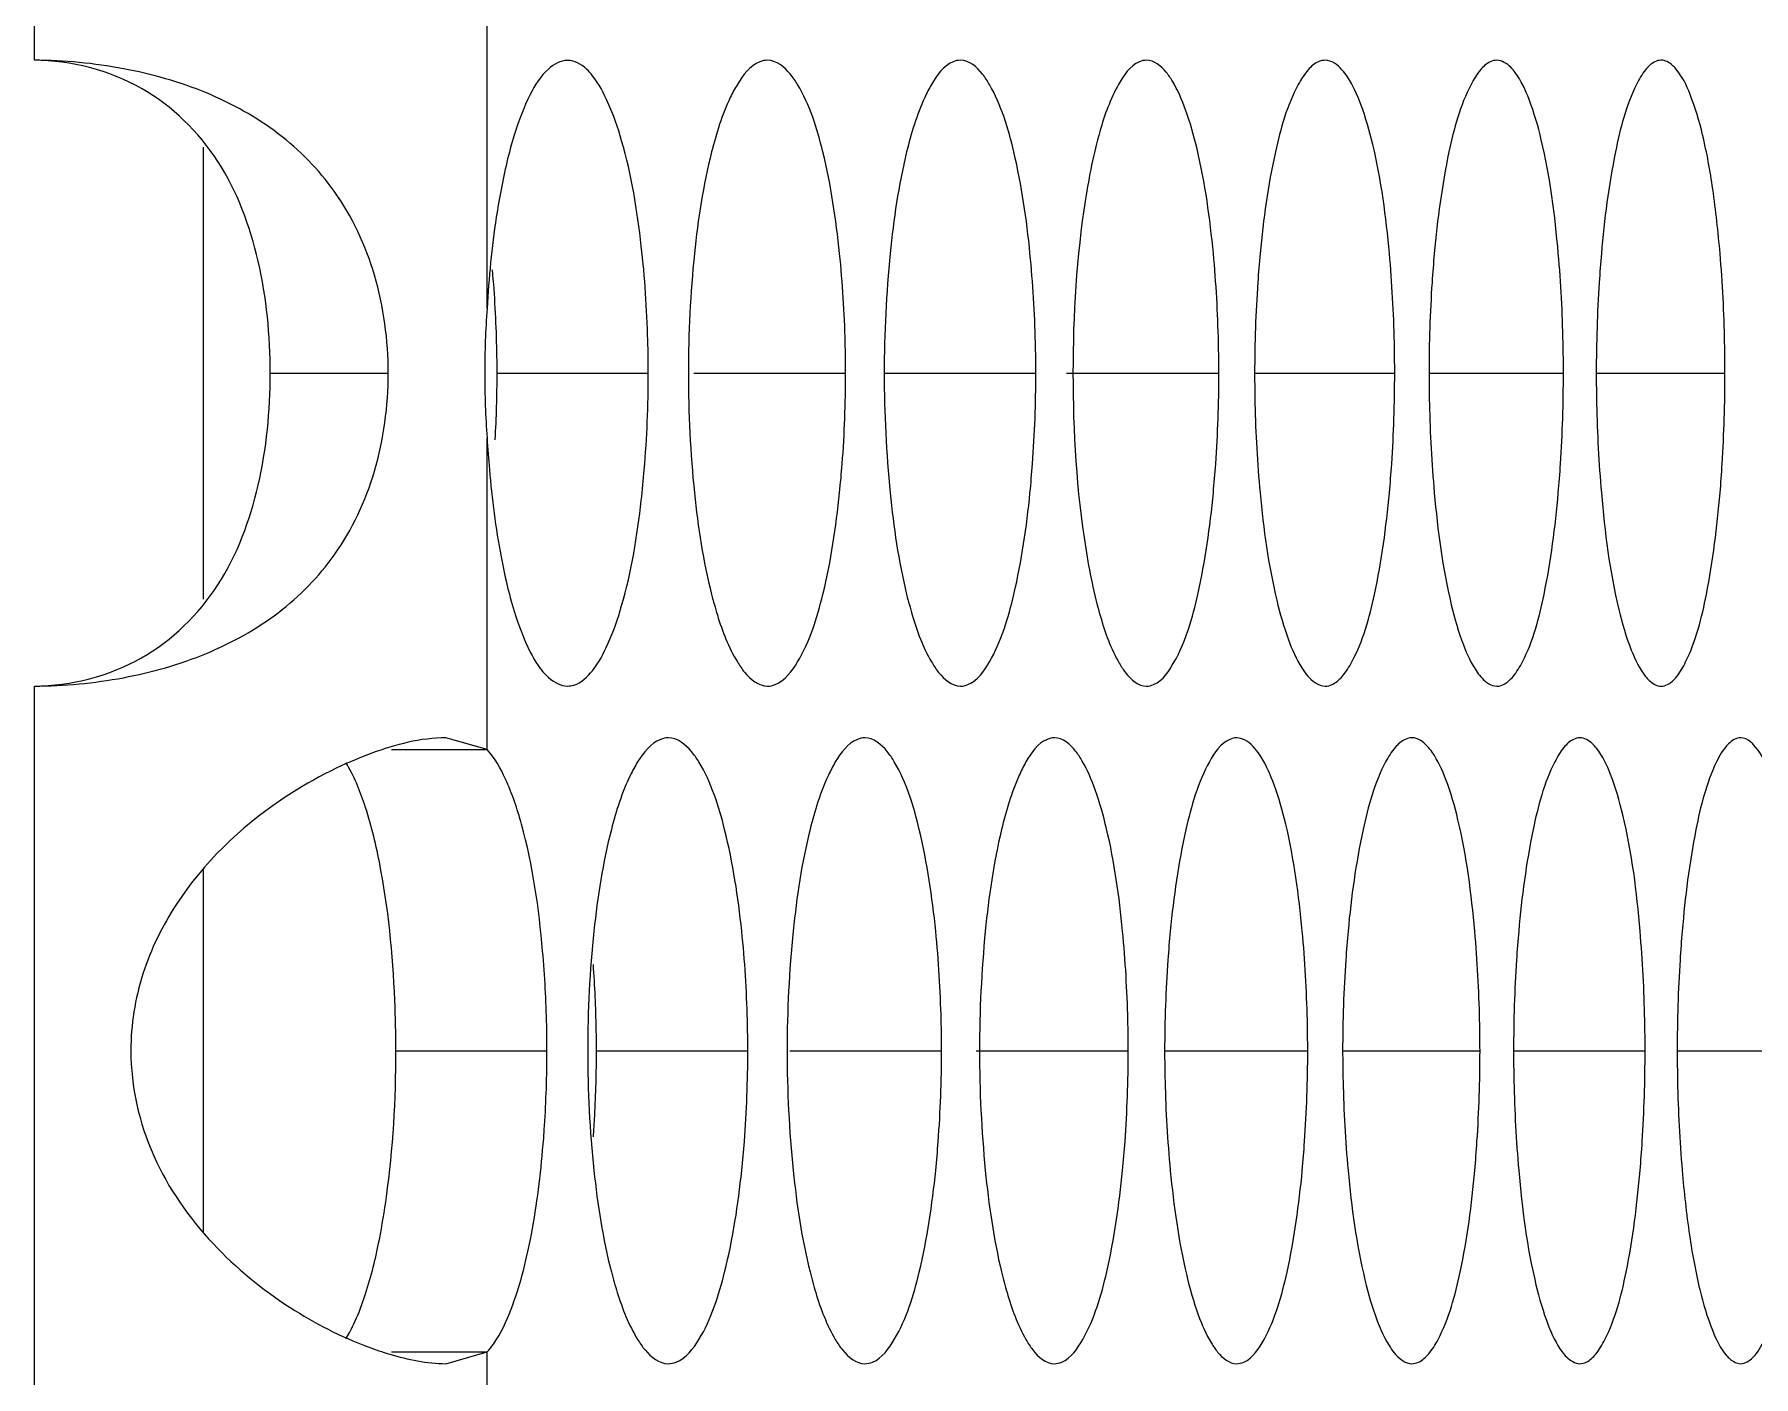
# Model space of a CAD drawing. Header units: millimetres. Extents: x 1177 to 4147, y 93 to 2194.
# Drawn here: x 2891.19 to 2907.68, y 1700.22 to 1713.08 of the extents above; entities that cross this region are included whole.
import ezdxf

# ---------------------------------------------------------------- set-up
doc = ezdxf.new("R2010")
doc.units = ezdxf.units.MM
doc.header["$LTSCALE"] = 0.1
doc.layers.get('0').update_dxf_attribs({"lineweight": 13})
doc.layers.add('标注', color=251, linetype='Continuous', lineweight=9)

msp = doc.modelspace()

# ---------------------------------------------------------------- linework, layer by layer
for p, q in [((2891.191, 1712.837), (2891.191, 1719.828)), ((2891.191, 1712.837), (2891.191, 1719.828)), ((2895.532, 1710.458), (2895.532, 1713.445)), ((2895.532, 1706.229), (2895.532, 1709.216)), ((2891.191, 1699.847), (2891.191, 1706.837)), ((2891.191, 1699.847), (2891.191, 1706.837)), ((2895.532, 1697.468), (2895.532, 1700.455))]:
    msp.add_line(p, q)
at = {"layer": '标注'}
for p, q in [((2892.81, 1712.005), (2892.81, 1707.67)), ((2893.453, 1709.837), (2894.584, 1709.837)), ((2895.628, 1709.837), (2897.078, 1709.837)), ((2897.516, 1709.837), (2898.97, 1709.837)), ((2899.337, 1709.837), (2900.794, 1709.837)), ((2901.089, 1709.837), (2902.549, 1709.837)), ((2902.892, 1709.837), (2904.235, 1709.837)), ((2904.564, 1709.837), (2905.853, 1709.837)), ((2906.168, 1709.837), (2907.402, 1709.837)), ((2895.532, 1706.229), (2895.137, 1706.342)), ((2894.616, 1706.229), (2895.532, 1706.229)), ((2892.81, 1705.08), (2892.81, 1701.604)), ((2894.658, 1703.342), (2896.106, 1703.342)), ((2896.581, 1703.342), (2898.032, 1703.342)), ((2898.435, 1703.342), (2899.89, 1703.342)), ((2900.221, 1703.342), (2901.68, 1703.342)), ((2902.029, 1703.342), (2903.401, 1703.342)), ((2903.736, 1703.342), (2905.053, 1703.342)), ((2905.375, 1703.342), (2906.636, 1703.342)), ((2906.944, 1703.342), (2908.15, 1703.342)), ((2894.616, 1700.455), (2895.532, 1700.455)), ((2895.137, 1700.342), (2895.532, 1700.455))]:
    msp.add_line(p, q, dxfattribs=at)
for centre, radius, start, end in [((2904.136, 1709.829), 8.627, 175.8208, 179.9495), ((2904.136, 1709.845), 8.627, 180.0505, 184.1792), ((2884.338, 1709.836), 11.29, 356.7614, 0.0035)]:
    msp.add_arc(centre, radius, start, end, dxfattribs=at)
for points, knots in [([(2894.067, 1711.581), (2893.918, 1711.79), (2893.546, 1712.168), (2892.84, 1712.557), (2892.04, 1712.783), (2891.477, 1712.835), (2891.191, 1712.837)], [0, 0, 0, 0, 0.237278, 0.48061, 0.736199, 1, 1, 1, 1]), ([(2893.453, 1709.837), (2893.453, 1710.197), (2893.385, 1710.903), (2893.02, 1711.9), (2892.252, 1712.656), (2891.545, 1712.833), (2891.191, 1712.837)], [0, 0, 0, 0, 0.257867, 0.504597, 0.746083, 1, 1, 1, 1]), ([(2896.304, 1712.836), (2896.237, 1712.836), (2896.078, 1712.743), (2895.918, 1712.478), (2895.77, 1712.084), (2895.699, 1711.772), (2895.666, 1711.597)], [0, 0, 0, 0, 0.138263, 0.343336, 0.632179, 1, 1, 1, 1]), ([(2896.542, 1712.689), (2896.525, 1712.711), (2896.463, 1712.782), (2896.37, 1712.836), (2896.304, 1712.836)], [0, 0, 0, 0, 0.303752, 1, 1, 1, 1]), ([(2898.221, 1712.837), (2898.196, 1712.837), (2898.069, 1712.808), (2897.985, 1712.692), (2897.932, 1712.605)], [0, 0, 0, 0, 0.197833, 1, 1, 1, 1]), ([(2898.509, 1712.605), (2898.488, 1712.64), (2898.42, 1712.742), (2898.306, 1712.837), (2898.221, 1712.837)], [0, 0, 0, 0, 0.322669, 1, 1, 1, 1]), ([(2900.072, 1712.837), (2900.048, 1712.837), (2899.923, 1712.807), (2899.844, 1712.692), (2899.794, 1712.605)], [0, 0, 0, 0, 0.195078, 1, 1, 1, 1]), ([(2900.349, 1712.605), (2900.329, 1712.64), (2900.265, 1712.74), (2900.155, 1712.837), (2900.072, 1712.837)], [0, 0, 0, 0, 0.32596, 1, 1, 1, 1]), ([(2901.855, 1712.837), (2901.832, 1712.837), (2901.71, 1712.806), (2901.635, 1712.691), (2901.587, 1712.605)], [0, 0, 0, 0, 0.192149, 1, 1, 1, 1]), ([(2902.104, 1712.636), (2902.086, 1712.666), (2902.027, 1712.754), (2901.928, 1712.837), (2901.855, 1712.837)], [0, 0, 0, 0, 0.323826, 1, 1, 1, 1]), ([(2903.569, 1712.837), (2903.546, 1712.837), (2903.482, 1712.821), (2903.39, 1712.737), (2903.338, 1712.655), (2903.311, 1712.605)], [0, 0, 0, 0, 0.187277, 0.53264, 1, 1, 1, 1]), ([(2903.782, 1712.678), (2903.766, 1712.702), (2903.714, 1712.773), (2903.63, 1712.837), (2903.569, 1712.837)], [0, 0, 0, 0, 0.31799, 1, 1, 1, 1]), ([(2905.214, 1712.837), (2905.192, 1712.837), (2905.13, 1712.82), (2905.042, 1712.737), (2904.993, 1712.654), (2904.967, 1712.605)], [0, 0, 0, 0, 0.184004, 0.528262, 1, 1, 1, 1]), ([(2905.391, 1712.718), (2905.378, 1712.736), (2905.333, 1712.791), (2905.264, 1712.837), (2905.214, 1712.837)], [0, 0, 0, 0, 0.310426, 1, 1, 1, 1]), ([(2906.79, 1712.837), (2906.77, 1712.837), (2906.709, 1712.82), (2906.625, 1712.736), (2906.578, 1712.654), (2906.554, 1712.605)], [0, 0, 0, 0, 0.180528, 0.523661, 1, 1, 1, 1]), ([(2906.932, 1712.754), (2906.921, 1712.767), (2906.883, 1712.807), (2906.829, 1712.837), (2906.79, 1712.837)], [0, 0, 0, 0, 0.300787, 1, 1, 1, 1]), ([(2897.011, 1711.056), (2896.972, 1711.396), (2896.897, 1711.866), (2896.712, 1712.407), (2896.604, 1712.611), (2896.542, 1712.689)], [0, 0, 0, 0, 0.599408, 0.827175, 1, 1, 1, 1]), ([(2904.184, 1710.984), (2904.152, 1711.335), (2904.09, 1711.819), (2903.931, 1712.382), (2903.836, 1712.596), (2903.782, 1712.678)], [0, 0, 0, 0, 0.603559, 0.830818, 1, 1, 1, 1]), ([(2905.804, 1710.984), (2905.772, 1711.35), (2905.71, 1711.852), (2905.546, 1712.427), (2905.448, 1712.64), (2905.391, 1712.718)], [0, 0, 0, 0, 0.613931, 0.838792, 1, 1, 1, 1]), ([(2907.355, 1710.984), (2907.337, 1711.191), (2907.296, 1711.572), (2907.205, 1712.084), (2907.092, 1712.472), (2906.992, 1712.683), (2906.932, 1712.754)], [0, 0, 0, 0, 0.338668, 0.625811, 0.847843, 1, 1, 1, 1]), ([(2897.932, 1712.605), (2897.907, 1712.565), (2897.799, 1712.359), (2897.73, 1712.136), (2897.685, 1711.958)], [0, 0, 0, 0, 0.205443, 1, 1, 1, 1]), ([(2898.912, 1710.984), (2898.879, 1711.312), (2898.796, 1711.864), (2898.628, 1712.408), (2898.509, 1712.605)], [0, 0, 0, 0, 0.588138, 1, 1, 1, 1]), ([(2899.794, 1712.605), (2899.77, 1712.565), (2899.665, 1712.359), (2899.599, 1712.136), (2899.555, 1711.958)], [0, 0, 0, 0, 0.204755, 1, 1, 1, 1]), ([(2900.738, 1710.984), (2900.706, 1711.311), (2900.626, 1711.862), (2900.464, 1712.407), (2900.349, 1712.605)], [0, 0, 0, 0, 0.588987, 1, 1, 1, 1]), ([(2901.587, 1712.605), (2901.507, 1712.465), (2901.379, 1712.099), (2901.196, 1711.177), (2901.15, 1710.394), (2901.15, 1709.837)], [0, 0, 0, 0, 0.171591, 0.407652, 1, 1, 1, 1]), ([(2902.496, 1710.984), (2902.464, 1711.321), (2902.401, 1711.788), (2902.247, 1712.336), (2902.156, 1712.55), (2902.104, 1712.636)], [0, 0, 0, 0, 0.594383, 0.823753, 1, 1, 1, 1]), ([(2903.311, 1712.605), (2903.202, 1712.405), (2903.051, 1711.861), (2902.975, 1711.311), (2902.944, 1710.984)], [0, 0, 0, 0, 0.409673, 1, 1, 1, 1]), ([(2904.967, 1712.605), (2904.862, 1712.404), (2904.717, 1711.86), (2904.644, 1711.311), (2904.615, 1710.984)], [0, 0, 0, 0, 0.408883, 1, 1, 1, 1]), ([(2906.554, 1712.605), (2906.453, 1712.403), (2906.315, 1711.859), (2906.245, 1711.311), (2906.217, 1710.984)], [0, 0, 0, 0, 0.408118, 1, 1, 1, 1]), ([(2897.685, 1711.958), (2897.604, 1711.639), (2897.497, 1710.932), (2897.462, 1710.22), (2897.462, 1709.837)], [0, 0, 0, 0, 0.462235, 1, 1, 1, 1]), ([(2899.555, 1711.958), (2899.477, 1711.638), (2899.375, 1710.932), (2899.34, 1710.22), (2899.34, 1709.837)], [0, 0, 0, 0, 0.462016, 1, 1, 1, 1]), ([(2894.584, 1709.837), (2894.584, 1710.153), (2894.504, 1710.771), (2894.239, 1711.339), (2894.067, 1711.581)], [0, 0, 0, 0, 0.515812, 1, 1, 1, 1]), ([(2895.666, 1711.597), (2895.649, 1711.509), (2895.585, 1711.132), (2895.548, 1710.751), (2895.532, 1710.458)], [0, 0, 0, 0, 0.233018, 1, 1, 1, 1]), ([(2897.078, 1709.837), (2897.078, 1709.941), (2897.072, 1710.348), (2897.045, 1710.755), (2897.011, 1711.056)], [0, 0, 0, 0, 0.256515, 1, 1, 1, 1]), ([(2898.97, 1709.837), (2898.97, 1709.935), (2898.965, 1710.318), (2898.942, 1710.701), (2898.912, 1710.984)], [0, 0, 0, 0, 0.255777, 1, 1, 1, 1]), ([(2900.794, 1709.837), (2900.794, 1709.935), (2900.789, 1710.318), (2900.766, 1710.701), (2900.738, 1710.984)], [0, 0, 0, 0, 0.255803, 1, 1, 1, 1]), ([(2902.549, 1709.837), (2902.549, 1709.935), (2902.544, 1710.318), (2902.523, 1710.701), (2902.496, 1710.984)], [0, 0, 0, 0, 0.255828, 1, 1, 1, 1]), ([(2902.944, 1710.984), (2902.936, 1710.892), (2902.905, 1710.51), (2902.892, 1710.127), (2902.892, 1709.837)], [0, 0, 0, 0, 0.242063, 1, 1, 1, 1]), ([(2904.235, 1709.837), (2904.235, 1709.935), (2904.231, 1710.318), (2904.21, 1710.701), (2904.184, 1710.984)], [0, 0, 0, 0, 0.255852, 1, 1, 1, 1]), ([(2904.615, 1710.984), (2904.606, 1710.892), (2904.577, 1710.51), (2904.564, 1710.127), (2904.564, 1709.837)], [0, 0, 0, 0, 0.242024, 1, 1, 1, 1]), ([(2905.853, 1709.837), (2905.853, 1709.935), (2905.849, 1710.318), (2905.829, 1710.701), (2905.804, 1710.984)], [0, 0, 0, 0, 0.255875, 1, 1, 1, 1]), ([(2906.217, 1710.984), (2906.209, 1710.892), (2906.18, 1710.51), (2906.168, 1710.127), (2906.168, 1709.837)], [0, 0, 0, 0, 0.241986, 1, 1, 1, 1]), ([(2907.402, 1709.837), (2907.402, 1709.935), (2907.398, 1710.318), (2907.379, 1710.7), (2907.355, 1710.984)], [0, 0, 0, 0, 0.255897, 1, 1, 1, 1]), ([(2895.628, 1709.837), (2895.628, 1709.921), (2895.624, 1710.252), (2895.606, 1710.583), (2895.584, 1710.829)], [0, 0, 0, 0, 0.254236, 1, 1, 1, 1]), ([(2891.191, 1706.837), (2891.545, 1706.841), (2892.252, 1707.018), (2893.02, 1707.774), (2893.385, 1708.771), (2893.453, 1709.477), (2893.453, 1709.837)], [0, 0, 0, 0, 0.253917, 0.495403, 0.742133, 1, 1, 1, 1]), ([(2894.067, 1708.094), (2894.239, 1708.336), (2894.504, 1708.903), (2894.584, 1709.521), (2894.584, 1709.837)], [0, 0, 0, 0, 0.484188, 1, 1, 1, 1]), ([(2897.011, 1708.618), (2897.022, 1708.716), (2897.061, 1709.121), (2897.078, 1709.528), (2897.078, 1709.837)], [0, 0, 0, 0, 0.241125, 1, 1, 1, 1]), ([(2897.462, 1709.837), (2897.462, 1709.454), (2897.497, 1708.742), (2897.604, 1708.035), (2897.685, 1707.716)], [0, 0, 0, 0, 0.537765, 1, 1, 1, 1]), ([(2898.912, 1708.69), (2898.922, 1708.782), (2898.956, 1709.164), (2898.97, 1709.547), (2898.97, 1709.837)], [0, 0, 0, 0, 0.242158, 1, 1, 1, 1]), ([(2899.34, 1709.837), (2899.34, 1709.454), (2899.375, 1708.743), (2899.477, 1708.036), (2899.555, 1707.716)], [0, 0, 0, 0, 0.537984, 1, 1, 1, 1]), ([(2900.738, 1708.69), (2900.747, 1708.782), (2900.78, 1709.164), (2900.794, 1709.547), (2900.794, 1709.837)], [0, 0, 0, 0, 0.242115, 1, 1, 1, 1]), ([(2901.15, 1709.837), (2901.15, 1709.275), (2901.197, 1708.487), (2901.383, 1707.561), (2901.513, 1707.195), (2901.594, 1707.056)], [0, 0, 0, 0, 0.594289, 0.829953, 1, 1, 1, 1]), ([(2902.496, 1708.69), (2902.504, 1708.782), (2902.536, 1709.164), (2902.549, 1709.547), (2902.549, 1709.837)], [0, 0, 0, 0, 0.242073, 1, 1, 1, 1]), ([(2902.892, 1709.837), (2902.892, 1709.739), (2902.896, 1709.356), (2902.917, 1708.974), (2902.944, 1708.69)], [0, 0, 0, 0, 0.255833, 1, 1, 1, 1]), ([(2904.184, 1708.69), (2904.193, 1708.782), (2904.223, 1709.164), (2904.235, 1709.547), (2904.235, 1709.837)], [0, 0, 0, 0, 0.242033, 1, 1, 1, 1]), ([(2904.564, 1709.837), (2904.564, 1709.739), (2904.569, 1709.356), (2904.589, 1708.974), (2904.615, 1708.69)], [0, 0, 0, 0, 0.255857, 1, 1, 1, 1]), ([(2905.804, 1708.69), (2905.812, 1708.782), (2905.841, 1709.164), (2905.853, 1709.547), (2905.853, 1709.837)], [0, 0, 0, 0, 0.241995, 1, 1, 1, 1]), ([(2906.168, 1709.837), (2906.168, 1709.739), (2906.172, 1709.356), (2906.192, 1708.974), (2906.217, 1708.69)], [0, 0, 0, 0, 0.25588, 1, 1, 1, 1]), ([(2907.355, 1708.69), (2907.363, 1708.782), (2907.39, 1709.164), (2907.402, 1709.547), (2907.402, 1709.837)], [0, 0, 0, 0, 0.241958, 1, 1, 1, 1]), ([(2895.532, 1709.216), (2895.538, 1709.115), (2895.565, 1708.734), (2895.613, 1708.354), (2895.666, 1708.078)], [0, 0, 0, 0, 0.264818, 1, 1, 1, 1]), ([(2896.542, 1706.985), (2896.604, 1707.063), (2896.712, 1707.267), (2896.897, 1707.808), (2896.972, 1708.278), (2897.011, 1708.618)], [0, 0, 0, 0, 0.172825, 0.400592, 1, 1, 1, 1]), ([(2898.509, 1707.069), (2898.628, 1707.266), (2898.796, 1707.811), (2898.879, 1708.363), (2898.912, 1708.69)], [0, 0, 0, 0, 0.411862, 1, 1, 1, 1]), ([(2900.349, 1707.069), (2900.464, 1707.267), (2900.626, 1707.812), (2900.706, 1708.363), (2900.738, 1708.69)], [0, 0, 0, 0, 0.411013, 1, 1, 1, 1]), ([(2902.121, 1707.069), (2902.233, 1707.268), (2902.388, 1707.813), (2902.465, 1708.363), (2902.496, 1708.69)], [0, 0, 0, 0, 0.410186, 1, 1, 1, 1]), ([(2902.944, 1708.69), (2902.977, 1708.344), (2903.04, 1707.867), (2903.198, 1707.31), (2903.291, 1707.096), (2903.344, 1707.012)], [0, 0, 0, 0, 0.599914, 0.828052, 1, 1, 1, 1]), ([(2903.825, 1707.069), (2903.932, 1707.269), (2904.08, 1707.814), (2904.154, 1708.363), (2904.184, 1708.69)], [0, 0, 0, 0, 0.409381, 1, 1, 1, 1]), ([(2904.615, 1708.69), (2904.647, 1708.33), (2904.71, 1707.835), (2904.873, 1707.264), (2904.97, 1707.051), (2905.026, 1706.971)], [0, 0, 0, 0, 0.60993, 0.835766, 1, 1, 1, 1]), ([(2905.46, 1707.069), (2905.563, 1707.27), (2905.705, 1707.815), (2905.775, 1708.363), (2905.804, 1708.69)], [0, 0, 0, 0, 0.4086, 1, 1, 1, 1]), ([(2906.217, 1708.69), (2906.249, 1708.314), (2906.312, 1707.801), (2906.48, 1707.219), (2906.579, 1707.007), (2906.638, 1706.933)], [0, 0, 0, 0, 0.621267, 0.84448, 1, 1, 1, 1]), ([(2907.025, 1707.069), (2907.125, 1707.271), (2907.26, 1707.816), (2907.327, 1708.363), (2907.355, 1708.69)], [0, 0, 0, 0, 0.407843, 1, 1, 1, 1]), ([(2891.191, 1706.837), (2891.477, 1706.839), (2892.04, 1706.891), (2892.84, 1707.117), (2893.546, 1707.506), (2893.918, 1707.884), (2894.067, 1708.094)], [0, 0, 0, 0, 0.263801, 0.51939, 0.762722, 1, 1, 1, 1]), ([(2895.666, 1708.078), (2895.699, 1707.902), (2895.77, 1707.59), (2895.918, 1707.196), (2896.078, 1706.931), (2896.237, 1706.838), (2896.304, 1706.838)], [0, 0, 0, 0, 0.367821, 0.656664, 0.861737, 1, 1, 1, 1]), ([(2897.685, 1707.716), (2897.702, 1707.65), (2897.764, 1707.428), (2897.847, 1707.208), (2897.932, 1707.069)], [0, 0, 0, 0, 0.294624, 1, 1, 1, 1]), ([(2899.555, 1707.716), (2899.572, 1707.65), (2899.632, 1707.428), (2899.711, 1707.209), (2899.794, 1707.069)], [0, 0, 0, 0, 0.295217, 1, 1, 1, 1]), ([(2897.932, 1707.069), (2897.953, 1707.034), (2898.022, 1706.932), (2898.136, 1706.837), (2898.221, 1706.837)], [0, 0, 0, 0, 0.32265, 1, 1, 1, 1]), ([(2898.221, 1706.837), (2898.246, 1706.837), (2898.373, 1706.867), (2898.456, 1706.982), (2898.509, 1707.069)], [0, 0, 0, 0, 0.19816, 1, 1, 1, 1]), ([(2899.794, 1707.069), (2899.814, 1707.034), (2899.879, 1706.934), (2899.989, 1706.837), (2900.072, 1706.837)], [0, 0, 0, 0, 0.325919, 1, 1, 1, 1]), ([(2900.072, 1706.837), (2900.096, 1706.837), (2900.221, 1706.867), (2900.299, 1706.983), (2900.349, 1707.069)], [0, 0, 0, 0, 0.195393, 1, 1, 1, 1]), ([(2901.855, 1706.837), (2901.878, 1706.837), (2902, 1706.868), (2902.074, 1706.983), (2902.121, 1707.069)], [0, 0, 0, 0, 0.19245, 1, 1, 1, 1]), ([(2903.569, 1706.837), (2903.591, 1706.837), (2903.655, 1706.854), (2903.747, 1706.937), (2903.798, 1707.02), (2903.825, 1707.069)], [0, 0, 0, 0, 0.187539, 0.532699, 1, 1, 1, 1]), ([(2905.214, 1706.837), (2905.236, 1706.837), (2905.298, 1706.854), (2905.385, 1706.938), (2905.434, 1707.02), (2905.46, 1707.069)], [0, 0, 0, 0, 0.18425, 0.528295, 1, 1, 1, 1]), ([(2906.79, 1706.837), (2906.811, 1706.837), (2906.871, 1706.854), (2906.954, 1706.938), (2907.001, 1707.02), (2907.025, 1707.069)], [0, 0, 0, 0, 0.180756, 0.523667, 1, 1, 1, 1]), ([(2896.304, 1706.838), (2896.325, 1706.838), (2896.421, 1706.853), (2896.496, 1706.927), (2896.542, 1706.985)], [0, 0, 0, 0, 0.213946, 1, 1, 1, 1]), ([(2901.594, 1707.056), (2901.613, 1707.023), (2901.674, 1706.929), (2901.777, 1706.837), (2901.855, 1706.837)], [0, 0, 0, 0, 0.327099, 1, 1, 1, 1]), ([(2903.344, 1707.012), (2903.361, 1706.986), (2903.415, 1706.909), (2903.503, 1706.837), (2903.569, 1706.837)], [0, 0, 0, 0, 0.321831, 1, 1, 1, 1]), ([(2905.026, 1706.971), (2905.04, 1706.951), (2905.087, 1706.89), (2905.16, 1706.837), (2905.214, 1706.837)], [0, 0, 0, 0, 0.31493, 1, 1, 1, 1]), ([(2906.638, 1706.933), (2906.649, 1706.918), (2906.689, 1706.873), (2906.748, 1706.837), (2906.79, 1706.837)], [0, 0, 0, 0, 0.306013, 1, 1, 1, 1]), ([(2895.137, 1706.342), (2894.895, 1706.341), (2894.332, 1706.192), (2893.824, 1705.928), (2893.553, 1705.744)], [0, 0, 0, 0, 0.425121, 1, 1, 1, 1]), ([(2897.27, 1706.342), (2897.244, 1706.342), (2897.116, 1706.313), (2897.03, 1706.197), (2896.976, 1706.11)], [0, 0, 0, 0, 0.199148, 1, 1, 1, 1]), ([(2897.563, 1706.11), (2897.541, 1706.145), (2897.472, 1706.247), (2897.356, 1706.342), (2897.27, 1706.342)], [0, 0, 0, 0, 0.321082, 1, 1, 1, 1]), ([(2899.155, 1706.342), (2899.131, 1706.342), (2899.005, 1706.312), (2898.923, 1706.197), (2898.871, 1706.11)], [0, 0, 0, 0, 0.196477, 1, 1, 1, 1]), ([(2899.437, 1706.11), (2899.417, 1706.145), (2899.351, 1706.246), (2899.239, 1706.342), (2899.155, 1706.342)], [0, 0, 0, 0, 0.324295, 1, 1, 1, 1]), ([(2900.972, 1706.342), (2900.948, 1706.342), (2900.825, 1706.311), (2900.748, 1706.196), (2900.699, 1706.11)], [0, 0, 0, 0, 0.193636, 1, 1, 1, 1]), ([(2901.239, 1706.118), (2901.22, 1706.152), (2901.158, 1706.249), (2901.052, 1706.342), (2900.972, 1706.342)], [0, 0, 0, 0, 0.326204, 1, 1, 1, 1]), ([(2902.72, 1706.342), (2902.698, 1706.342), (2902.577, 1706.31), (2902.505, 1706.195), (2902.458, 1706.11)], [0, 0, 0, 0, 0.190615, 1, 1, 1, 1]), ([(2902.951, 1706.162), (2902.934, 1706.189), (2902.879, 1706.269), (2902.788, 1706.342), (2902.72, 1706.342)], [0, 0, 0, 0, 0.321102, 1, 1, 1, 1]), ([(2904.4, 1706.342), (2904.378, 1706.342), (2904.315, 1706.325), (2904.225, 1706.242), (2904.174, 1706.159), (2904.148, 1706.11)], [0, 0, 0, 0, 0.185665, 0.530478, 1, 1, 1, 1]), ([(2904.595, 1706.203), (2904.58, 1706.224), (2904.532, 1706.287), (2904.456, 1706.342), (2904.4, 1706.342)], [0, 0, 0, 0, 0.314447, 1, 1, 1, 1]), ([(2906.011, 1706.342), (2905.99, 1706.342), (2905.928, 1706.325), (2905.843, 1706.241), (2905.794, 1706.159), (2905.769, 1706.11)], [0, 0, 0, 0, 0.182292, 0.52599, 1, 1, 1, 1]), ([(2906.17, 1706.241), (2906.158, 1706.257), (2906.117, 1706.304), (2906.055, 1706.342), (2906.011, 1706.342)], [0, 0, 0, 0, 0.305886, 1, 1, 1, 1]), ([(2906.588, 1704.489), (2906.556, 1704.863), (2906.495, 1705.373), (2906.328, 1705.955), (2906.229, 1706.167), (2906.17, 1706.241)], [0, 0, 0, 0, 0.619614, 0.843153, 1, 1, 1, 1]), ([(2907.553, 1706.342), (2907.509, 1706.342), (2907.404, 1706.271), (2907.351, 1706.172), (2907.321, 1706.11)], [0, 0, 0, 0, 0.389659, 1, 1, 1, 1]), ([(2907.677, 1706.275), (2907.667, 1706.286), (2907.633, 1706.318), (2907.586, 1706.342), (2907.553, 1706.342)], [0, 0, 0, 0, 0.295107, 1, 1, 1, 1]), ([(2908.104, 1704.489), (2908.087, 1704.701), (2908.045, 1705.089), (2907.954, 1705.61), (2907.84, 1705.998), (2907.739, 1706.209), (2907.677, 1706.275)], [0, 0, 0, 0, 0.343252, 0.632232, 0.852748, 1, 1, 1, 1]), ([(2894.499, 1705.153), (2894.462, 1705.34), (2894.382, 1705.665), (2894.255, 1705.979), (2894.179, 1706.102)], [0, 0, 0, 0, 0.568754, 1, 1, 1, 1]), ([(2896.065, 1704.296), (2896.029, 1704.706), (2895.951, 1705.271), (2895.738, 1705.911), (2895.608, 1706.148), (2895.532, 1706.229)], [0, 0, 0, 0, 0.608781, 0.835781, 1, 1, 1, 1]), ([(2896.976, 1706.11), (2896.95, 1706.07), (2896.841, 1705.865), (2896.77, 1705.641), (2896.724, 1705.463)], [0, 0, 0, 0, 0.20579, 1, 1, 1, 1]), ([(2897.974, 1704.489), (2897.94, 1704.817), (2897.855, 1705.369), (2897.683, 1705.913), (2897.563, 1706.11)], [0, 0, 0, 0, 0.587706, 1, 1, 1, 1]), ([(2898.871, 1706.11), (2898.847, 1706.069), (2898.741, 1705.864), (2898.673, 1705.641), (2898.629, 1705.463)], [0, 0, 0, 0, 0.205098, 1, 1, 1, 1]), ([(2899.834, 1704.489), (2899.801, 1704.816), (2899.719, 1705.368), (2899.555, 1705.912), (2899.437, 1706.11)], [0, 0, 0, 0, 0.588565, 1, 1, 1, 1]), ([(2900.699, 1706.11), (2900.675, 1706.069), (2900.573, 1705.863), (2900.508, 1705.64), (2900.465, 1705.463)], [0, 0, 0, 0, 0.204414, 1, 1, 1, 1]), ([(2901.626, 1704.489), (2901.594, 1704.819), (2901.531, 1705.277), (2901.38, 1705.818), (2901.29, 1706.031), (2901.239, 1706.118)], [0, 0, 0, 0, 0.590197, 0.820528, 1, 1, 1, 1]), ([(2902.458, 1706.11), (2902.347, 1705.91), (2902.192, 1705.366), (2902.115, 1704.816), (2902.083, 1704.489)], [0, 0, 0, 0, 0.410076, 1, 1, 1, 1]), ([(2903.349, 1704.489), (2903.316, 1704.833), (2903.254, 1705.308), (2903.098, 1705.864), (2903.004, 1706.078), (2902.951, 1706.162)], [0, 0, 0, 0, 0.598831, 0.827178, 1, 1, 1, 1]), ([(2904.148, 1706.11), (2904.041, 1705.909), (2903.893, 1705.365), (2903.818, 1704.816), (2903.788, 1704.489)], [0, 0, 0, 0, 0.409275, 1, 1, 1, 1]), ([(2905.003, 1704.489), (2904.971, 1704.848), (2904.909, 1705.34), (2904.747, 1705.909), (2904.651, 1706.123), (2904.595, 1706.203)], [0, 0, 0, 0, 0.608586, 0.834685, 1, 1, 1, 1]), ([(2905.769, 1706.11), (2905.666, 1705.908), (2905.525, 1705.364), (2905.453, 1704.816), (2905.424, 1704.489)], [0, 0, 0, 0, 0.408497, 1, 1, 1, 1]), ([(2907.321, 1706.11), (2907.222, 1705.907), (2907.088, 1705.363), (2907.019, 1704.816), (2906.992, 1704.489)], [0, 0, 0, 0, 0.407744, 1, 1, 1, 1]), ([(2893.553, 1705.744), (2893.164, 1705.479), (2892.628, 1704.966), (2892.197, 1704.09), (2892.116, 1703.591), (2892.116, 1703.342)], [0, 0, 0, 0, 0.48685, 0.742674, 1, 1, 1, 1]), ([(2896.724, 1705.463), (2896.642, 1705.144), (2896.533, 1704.437), (2896.497, 1703.725), (2896.497, 1703.342)], [0, 0, 0, 0, 0.462348, 1, 1, 1, 1]), ([(2898.629, 1705.463), (2898.549, 1705.143), (2898.445, 1704.437), (2898.409, 1703.725), (2898.409, 1703.342)], [0, 0, 0, 0, 0.462125, 1, 1, 1, 1]), ([(2900.465, 1705.463), (2900.388, 1705.143), (2900.288, 1704.436), (2900.254, 1703.725), (2900.254, 1703.342)], [0, 0, 0, 0, 0.461908, 1, 1, 1, 1]), ([(2894.658, 1703.342), (2894.658, 1703.503), (2894.644, 1704.109), (2894.586, 1704.716), (2894.499, 1705.153)], [0, 0, 0, 0, 0.265985, 1, 1, 1, 1]), ([(2898.032, 1703.342), (2898.032, 1703.44), (2898.027, 1703.823), (2898.004, 1704.206), (2897.974, 1704.489)], [0, 0, 0, 0, 0.255763, 1, 1, 1, 1]), ([(2899.89, 1703.342), (2899.89, 1703.44), (2899.885, 1703.823), (2899.863, 1704.206), (2899.834, 1704.489)], [0, 0, 0, 0, 0.25579, 1, 1, 1, 1]), ([(2901.68, 1703.342), (2901.68, 1703.44), (2901.675, 1703.823), (2901.653, 1704.206), (2901.626, 1704.489)], [0, 0, 0, 0, 0.255815, 1, 1, 1, 1]), ([(2902.083, 1704.489), (2902.074, 1704.397), (2902.043, 1704.015), (2902.029, 1703.632), (2902.029, 1703.342)], [0, 0, 0, 0, 0.242084, 1, 1, 1, 1]), ([(2903.401, 1703.342), (2903.401, 1703.44), (2903.396, 1703.823), (2903.375, 1704.205), (2903.349, 1704.489)], [0, 0, 0, 0, 0.25584, 1, 1, 1, 1]), ([(2903.788, 1704.489), (2903.78, 1704.397), (2903.749, 1704.015), (2903.736, 1703.632), (2903.736, 1703.342)], [0, 0, 0, 0, 0.242044, 1, 1, 1, 1]), ([(2905.053, 1703.342), (2905.053, 1703.44), (2905.048, 1703.823), (2905.028, 1704.205), (2905.003, 1704.489)], [0, 0, 0, 0, 0.255864, 1, 1, 1, 1]), ([(2905.424, 1704.489), (2905.416, 1704.397), (2905.387, 1704.015), (2905.375, 1703.632), (2905.375, 1703.342)], [0, 0, 0, 0, 0.242005, 1, 1, 1, 1]), ([(2906.636, 1703.342), (2906.636, 1703.44), (2906.632, 1703.823), (2906.612, 1704.205), (2906.588, 1704.489)], [0, 0, 0, 0, 0.255886, 1, 1, 1, 1]), ([(2906.992, 1704.489), (2906.984, 1704.397), (2906.956, 1704.015), (2906.944, 1703.632), (2906.944, 1703.342)], [0, 0, 0, 0, 0.241968, 1, 1, 1, 1]), ([(2896.106, 1703.342), (2896.106, 1703.423), (2896.103, 1703.741), (2896.086, 1704.059), (2896.065, 1704.296)], [0, 0, 0, 0, 0.253876, 1, 1, 1, 1]), ([(2896.581, 1703.342), (2896.581, 1703.412), (2896.578, 1703.687), (2896.566, 1703.963), (2896.551, 1704.168)], [0, 0, 0, 0, 0.252958, 1, 1, 1, 1]), ([(2892.116, 1703.342), (2892.116, 1702.998), (2892.273, 1702.309), (2892.859, 1701.475), (2893.591, 1700.876), (2894.129, 1700.601), (2894.391, 1700.503)], [0, 0, 0, 0, 0.268228, 0.532568, 0.782157, 1, 1, 1, 1]), ([(2894.499, 1701.531), (2894.526, 1701.667), (2894.623, 1702.266), (2894.658, 1702.874), (2894.658, 1703.342)], [0, 0, 0, 0, 0.228138, 1, 1, 1, 1]), ([(2896.065, 1702.388), (2896.072, 1702.465), (2896.096, 1702.783), (2896.106, 1703.101), (2896.106, 1703.342)], [0, 0, 0, 0, 0.244708, 1, 1, 1, 1]), ([(2896.497, 1703.342), (2896.497, 1702.959), (2896.533, 1702.247), (2896.642, 1701.54), (2896.724, 1701.221)], [0, 0, 0, 0, 0.537652, 1, 1, 1, 1]), ([(2896.551, 1702.515), (2896.556, 1702.583), (2896.573, 1702.858), (2896.581, 1703.134), (2896.581, 1703.342)], [0, 0, 0, 0, 0.246013, 1, 1, 1, 1]), ([(2897.974, 1702.195), (2897.984, 1702.287), (2898.018, 1702.668), (2898.032, 1703.052), (2898.032, 1703.342)], [0, 0, 0, 0, 0.24218, 1, 1, 1, 1]), ([(2898.409, 1703.342), (2898.409, 1702.959), (2898.445, 1702.247), (2898.549, 1701.54), (2898.629, 1701.221)], [0, 0, 0, 0, 0.537875, 1, 1, 1, 1]), ([(2899.834, 1702.195), (2899.843, 1702.287), (2899.876, 1702.668), (2899.89, 1703.052), (2899.89, 1703.342)], [0, 0, 0, 0, 0.242136, 1, 1, 1, 1]), ([(2900.254, 1703.342), (2900.254, 1702.959), (2900.288, 1702.248), (2900.388, 1701.541), (2900.465, 1701.221)], [0, 0, 0, 0, 0.538092, 1, 1, 1, 1]), ([(2901.626, 1702.195), (2901.635, 1702.287), (2901.666, 1702.669), (2901.68, 1703.052), (2901.68, 1703.342)], [0, 0, 0, 0, 0.242094, 1, 1, 1, 1]), ([(2902.029, 1703.342), (2902.029, 1703.244), (2902.034, 1702.861), (2902.056, 1702.478), (2902.083, 1702.195)], [0, 0, 0, 0, 0.25582, 1, 1, 1, 1]), ([(2903.349, 1702.195), (2903.357, 1702.287), (2903.388, 1702.669), (2903.401, 1703.052), (2903.401, 1703.342)], [0, 0, 0, 0, 0.242053, 1, 1, 1, 1]), ([(2903.736, 1703.342), (2903.736, 1703.244), (2903.741, 1702.861), (2903.762, 1702.478), (2903.788, 1702.195)], [0, 0, 0, 0, 0.255845, 1, 1, 1, 1]), ([(2905.003, 1702.195), (2905.011, 1702.287), (2905.04, 1702.669), (2905.053, 1703.052), (2905.053, 1703.342)], [0, 0, 0, 0, 0.242014, 1, 1, 1, 1]), ([(2905.375, 1703.342), (2905.375, 1703.244), (2905.379, 1702.861), (2905.399, 1702.478), (2905.424, 1702.195)], [0, 0, 0, 0, 0.255868, 1, 1, 1, 1]), ([(2906.588, 1702.195), (2906.596, 1702.287), (2906.624, 1702.669), (2906.636, 1703.052), (2906.636, 1703.342)], [0, 0, 0, 0, 0.241977, 1, 1, 1, 1]), ([(2906.944, 1703.342), (2906.944, 1703.244), (2906.948, 1702.861), (2906.967, 1702.478), (2906.992, 1702.195)], [0, 0, 0, 0, 0.255891, 1, 1, 1, 1]), ([(2895.763, 1700.866), (2895.846, 1701.081), (2895.973, 1701.586), (2896.04, 1702.101), (2896.065, 1702.388)], [0, 0, 0, 0, 0.444382, 1, 1, 1, 1]), ([(2897.563, 1700.574), (2897.683, 1700.77), (2897.855, 1701.315), (2897.94, 1701.867), (2897.974, 1702.195)], [0, 0, 0, 0, 0.412294, 1, 1, 1, 1]), ([(2899.437, 1700.574), (2899.555, 1700.771), (2899.719, 1701.316), (2899.801, 1701.867), (2899.834, 1702.195)], [0, 0, 0, 0, 0.411435, 1, 1, 1, 1]), ([(2901.244, 1700.574), (2901.357, 1700.773), (2901.515, 1701.317), (2901.594, 1701.868), (2901.626, 1702.195)], [0, 0, 0, 0, 0.410597, 1, 1, 1, 1]), ([(2902.083, 1702.195), (2902.116, 1701.856), (2902.179, 1701.388), (2902.334, 1700.838), (2902.426, 1700.624), (2902.478, 1700.539)], [0, 0, 0, 0, 0.595352, 0.824536, 1, 1, 1, 1]), ([(2902.982, 1700.574), (2903.091, 1700.774), (2903.243, 1701.318), (2903.318, 1701.868), (2903.349, 1702.195)], [0, 0, 0, 0, 0.409781, 1, 1, 1, 1]), ([(2903.788, 1702.195), (2903.821, 1701.842), (2903.884, 1701.356), (2904.044, 1700.792), (2904.139, 1700.578), (2904.194, 1700.496)], [0, 0, 0, 0, 0.604767, 0.831791, 1, 1, 1, 1]), ([(2904.651, 1700.574), (2904.756, 1700.775), (2904.901, 1701.319), (2904.974, 1701.868), (2905.003, 1702.195)], [0, 0, 0, 0, 0.408988, 1, 1, 1, 1]), ([(2905.424, 1702.195), (2905.457, 1701.827), (2905.52, 1701.323), (2905.685, 1700.746), (2905.783, 1700.533), (2905.84, 1700.456)], [0, 0, 0, 0, 0.615423, 0.839991, 1, 1, 1, 1]), ([(2906.251, 1700.574), (2906.353, 1700.776), (2906.491, 1701.32), (2906.56, 1701.868), (2906.588, 1702.195)], [0, 0, 0, 0, 0.408219, 1, 1, 1, 1]), ([(2906.992, 1702.195), (2907.009, 1701.987), (2907.051, 1701.604), (2907.143, 1701.089), (2907.257, 1700.701), (2907.357, 1700.49), (2907.417, 1700.42)], [0, 0, 0, 0, 0.339935, 0.62764, 0.849308, 1, 1, 1, 1]), ([(2894.315, 1700.865), (2894.334, 1700.913), (2894.41, 1701.131), (2894.464, 1701.355), (2894.499, 1701.531)], [0, 0, 0, 0, 0.222237, 1, 1, 1, 1]), ([(2896.724, 1701.221), (2896.741, 1701.155), (2896.805, 1700.933), (2896.889, 1700.713), (2896.976, 1700.574)], [0, 0, 0, 0, 0.294324, 1, 1, 1, 1]), ([(2898.629, 1701.221), (2898.645, 1701.155), (2898.707, 1700.933), (2898.788, 1700.713), (2898.871, 1700.574)], [0, 0, 0, 0, 0.294922, 1, 1, 1, 1]), ([(2900.465, 1701.221), (2900.481, 1701.155), (2900.54, 1700.933), (2900.618, 1700.714), (2900.699, 1700.574)], [0, 0, 0, 0, 0.29551, 1, 1, 1, 1]), ([(2894.179, 1700.581), (2894.192, 1700.601), (2894.244, 1700.693), (2894.286, 1700.789), (2894.315, 1700.865)], [0, 0, 0, 0, 0.224904, 1, 1, 1, 1]), ([(2895.532, 1700.455), (2895.554, 1700.478), (2895.652, 1700.603), (2895.718, 1700.749), (2895.763, 1700.866)], [0, 0, 0, 0, 0.205277, 1, 1, 1, 1]), ([(2894.391, 1700.503), (2894.459, 1700.478), (2894.701, 1700.396), (2894.955, 1700.342), (2895.137, 1700.342)], [0, 0, 0, 0, 0.288359, 1, 1, 1, 1]), ([(2896.976, 1700.574), (2896.997, 1700.539), (2897.067, 1700.436), (2897.184, 1700.342), (2897.27, 1700.342)], [0, 0, 0, 0, 0.321073, 1, 1, 1, 1]), ([(2897.27, 1700.342), (2897.295, 1700.342), (2897.424, 1700.371), (2897.509, 1700.486), (2897.563, 1700.574)], [0, 0, 0, 0, 0.199481, 1, 1, 1, 1]), ([(2898.871, 1700.574), (2898.892, 1700.539), (2898.959, 1700.438), (2899.071, 1700.342), (2899.155, 1700.342)], [0, 0, 0, 0, 0.324264, 1, 1, 1, 1]), ([(2899.155, 1700.342), (2899.18, 1700.342), (2899.306, 1700.372), (2899.386, 1700.487), (2899.437, 1700.574)], [0, 0, 0, 0, 0.196798, 1, 1, 1, 1]), ([(2900.699, 1700.574), (2900.719, 1700.539), (2900.782, 1700.439), (2900.89, 1700.342), (2900.972, 1700.342)], [0, 0, 0, 0, 0.327612, 1, 1, 1, 1]), ([(2900.972, 1700.342), (2900.996, 1700.342), (2901.119, 1700.372), (2901.195, 1700.488), (2901.244, 1700.574)], [0, 0, 0, 0, 0.193945, 1, 1, 1, 1]), ([(2902.478, 1700.539), (2902.496, 1700.509), (2902.553, 1700.423), (2902.649, 1700.342), (2902.72, 1700.342)], [0, 0, 0, 0, 0.324647, 1, 1, 1, 1]), ([(2902.72, 1700.342), (2902.743, 1700.342), (2902.864, 1700.373), (2902.935, 1700.489), (2902.982, 1700.574)], [0, 0, 0, 0, 0.190909, 1, 1, 1, 1]), ([(2904.194, 1700.496), (2904.209, 1700.473), (2904.259, 1700.404), (2904.34, 1700.342), (2904.4, 1700.342)], [0, 0, 0, 0, 0.318608, 1, 1, 1, 1]), ([(2904.4, 1700.342), (2904.422, 1700.342), (2904.485, 1700.359), (2904.574, 1700.442), (2904.625, 1700.524), (2904.651, 1700.574)], [0, 0, 0, 0, 0.185919, 0.530524, 1, 1, 1, 1]), ([(2906.011, 1700.342), (2906.032, 1700.342), (2906.093, 1700.359), (2906.178, 1700.443), (2906.226, 1700.525), (2906.251, 1700.574)], [0, 0, 0, 0, 0.18253, 0.526009, 1, 1, 1, 1]), ([(2907.553, 1700.342), (2907.596, 1700.342), (2907.701, 1700.413), (2907.752, 1700.512), (2907.782, 1700.574)], [0, 0, 0, 0, 0.389686, 1, 1, 1, 1]), ([(2905.84, 1700.456), (2905.853, 1700.439), (2905.896, 1700.386), (2905.963, 1700.342), (2906.011, 1700.342)], [0, 0, 0, 0, 0.310747, 1, 1, 1, 1]), ([(2907.417, 1700.42), (2907.428, 1700.408), (2907.464, 1700.37), (2907.516, 1700.342), (2907.553, 1700.342)], [0, 0, 0, 0, 0.300688, 1, 1, 1, 1])]:
    msp.add_open_spline(points, degree=3, knots=knots, dxfattribs=at)

doc.saveas('drawing.dxf')
